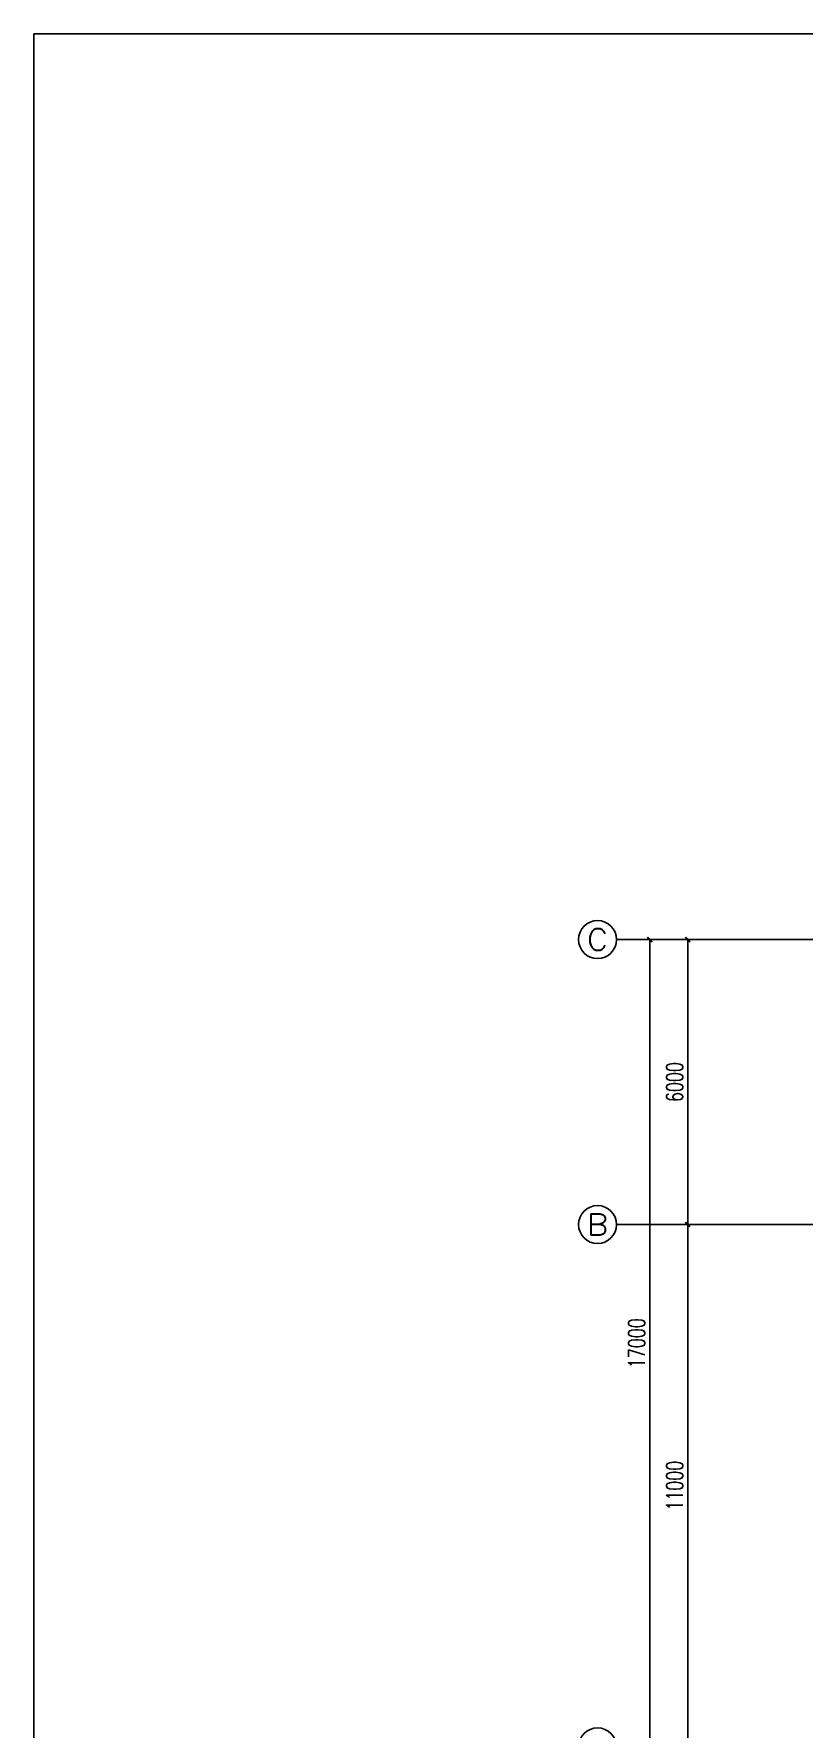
# Model space of a CAD drawing. Extents: x -61205 to 26665, y -81742 to 98141.
# Drawn here: x -61205 to -44989, y 62445 to 98141 of the extents above; entities that cross this region are included whole.
import ezdxf
from ezdxf.enums import TextEntityAlignment as Align

# ---------------------------------------------------------------- set-up
doc = ezdxf.new("R2010")
doc.units = 0
doc.header["$LTSCALE"] = 1000
doc.header["$MEASUREMENT"] = 0
doc.linetypes.add('CENTER', pattern=[2, 1.25, -0.25, 0.25, -0.25])
doc.linetypes.add('DOTE', pattern=[2.42, 2, -0.2, 0.02, -0.2])
doc.layers.get('0').update_dxf_attribs({"linetype": 'CONTINUOUS'})
doc.layers.get('DEFPOINTS').update_dxf_attribs({"linetype": 'CONTINUOUS'})
for name, color, linetype in [('AXIS', 3, 'CONTINUOUS'), ('AXIS_TEXT', 7, 'CONTINUOUS'), ('DOTE', 7, 'CENTER')]:
    doc.layers.add(name, color=color, linetype=linetype)
doc.styles.add('_TCH_AXIS', font='geditxt.shx', dxfattribs={"bigfont": 'dxt.shx'})
doc.styles.add('DIM_FONT', font='geditxt.shx', dxfattribs={"width": 0.7, "bigfont": 'hzfs_1.shx'})
doc.dimstyles.new('_TCH_ARCH&&100', dxfattribs={"dimtxt": 350, "dimasz": 100, "dimexe": 250, "dimexo": 300, "dimgap": 100, "dimtad": 1, "dimdec": 0, "dimzin": 0, "dimdsep": 46, "dimtxsty": 'DIM_FONT', "dimblk": 'ARCHTICK', "dimcen": 0.09, "dimclrt": 7, "dimazin": 2, "dimtfac": 1, "dimtdec": 0, "dimtix": 1, "dimtmove": 2, "dimatfit": 3, "dimfxl": 1, "dimtolj": 1, "dimtzin": 0, "dimarcsym": 0})

# ---------------------------------------------------------------- blocks, each defined once
blk = doc.blocks.new('_ArchTick')
at = {"color": 0, "linetype": 'ByBlock', "const_width": 0.4}
blk.add_lwpolyline([(-0.5, -0.5), (0.5, 0.5)], dxfattribs=at)
blk = doc.blocks.new('*D298')
at = {"layer": 'AXIS', "color": 0, "lineweight": -2, "transparency": 16777216}
for p, q in [((-45570, 73070), (-47689, 73070)), ((-47439, 62070), (-47439, 73070)), ((-45570, 62070), (-47689, 62070))]:
    blk.add_line(p, q, dxfattribs=at)
at = {"layer": 'DEFPOINTS', "color": 0, "transparency": 16777216}
for p in [(-47439, 73070), (-45270, 73070), (-45270, 62070)]:
    blk.add_point(p, dxfattribs=at)
at = {"layer": 'AXIS', "color": 0, "lineweight": -2, "transparency": 16777216, "xscale": 100, "yscale": 100, "zscale": 100}
for p, rotation in [((-47439, 73070), 90), ((-47439, 62070), 270)]:
    blk.add_blockref('_ArchTick', p, dxfattribs=dict(at, rotation=rotation))
at = {"layer": 'AXIS', "color": 7, "transparency": 16777216, "insert": (-47714, 67570), "char_height": 350, "attachment_point": 5, "rotation": 90, "style": 'DIM_FONT'}
blk.add_mtext('\\A1;11000', dxfattribs=at)
blk = doc.blocks.new('*D299')
at = {"layer": 'AXIS', "color": 0, "lineweight": -2, "transparency": 16777216}
for p, q in [((-45570, 79070), (-47689, 79070)), ((-47439, 73070), (-47439, 79070)), ((-45570, 73070), (-47689, 73070))]:
    blk.add_line(p, q, dxfattribs=at)
at = {"layer": 'DEFPOINTS', "color": 0, "transparency": 16777216}
for p in [(-47439, 79070), (-45270, 79070), (-45270, 73070)]:
    blk.add_point(p, dxfattribs=at)
at = {"layer": 'AXIS', "color": 0, "lineweight": -2, "transparency": 16777216, "xscale": 100, "yscale": 100, "zscale": 100}
for p, rotation in [((-47439, 79070), 90), ((-47439, 73070), 270)]:
    blk.add_blockref('_ArchTick', p, dxfattribs=dict(at, rotation=rotation))
at = {"layer": 'AXIS', "color": 7, "transparency": 16777216, "insert": (-47714, 76070), "char_height": 350, "attachment_point": 5, "rotation": 90, "style": 'DIM_FONT'}
blk.add_mtext('\\A1;6000', dxfattribs=at)
blk = doc.blocks.new('*D300')
at = {"layer": 'AXIS', "color": 0, "lineweight": -2, "transparency": 16777216}
for p, q in [((-47244, 79070), (-48489, 79070)), ((-48239, 62070), (-48239, 79070)), ((-47244, 62070), (-48489, 62070))]:
    blk.add_line(p, q, dxfattribs=at)
at = {"layer": 'DEFPOINTS', "color": 0, "transparency": 16777216}
for p in [(-48239, 79070), (-46944, 79070), (-46944, 62070)]:
    blk.add_point(p, dxfattribs=at)
at = {"layer": 'AXIS', "color": 0, "lineweight": -2, "transparency": 16777216, "xscale": 100, "yscale": 100, "zscale": 100}
for p, rotation in [((-48239, 79070), 90), ((-48239, 62070), 270)]:
    blk.add_blockref('_ArchTick', p, dxfattribs=dict(at, rotation=rotation))
at = {"layer": 'AXIS', "color": 7, "transparency": 16777216, "insert": (-48514, 70570), "char_height": 350, "attachment_point": 5, "rotation": 90, "style": 'DIM_FONT'}
blk.add_mtext('\\A1;17000', dxfattribs=at)

msp = doc.modelspace()

# ---------------------------------------------------------------- linework, layer by layer
msp.add_lwpolyline([(-61205.436, 98140.793), (22894.564, 98140.793), (22894.564, 38740.793), (-61205.436, 38740.793)], close=True)
at = {"layer": 'AXIS'}
for p, q in [((-45827.942, 79069.683), (-48938.699, 79069.683)), ((-45827.942, 73069.683), (-48938.699, 73069.683))]:
    msp.add_line(p, q, dxfattribs=at)
for centre in [(-49338.699, 79069.683), (-49338.699, 73069.683), (-49338.699, 62069.683)]:
    msp.add_circle(centre, 400, dxfattribs=at)
at = {"layer": 'DOTE', "linetype": 'DOTE'}
for p, q in [((-45665.786, 79069.683), (1197.467, 79069.683)), ((-45665.786, 73069.683), (1197.467, 73069.683))]:
    msp.add_line(p, q, dxfattribs=at)

# ---------------------------------------------------------------- texts
at = {"layer": 'AXIS_TEXT', "style": '_TCH_AXIS', "width": 1.666667}
for s, p, p2 in [('C', (-49564.974, 78843.409), (-49112.425, 78843.409)), ('B', (-49564.974, 72843.409), (-49112.425, 72843.409))]:
    msp.add_text(s, height=452.548, dxfattribs=at).set_placement(p, p2, align=Align.FIT)

# ---------------------------------------------------------------- dimensions: what is measured, and where the dimension line sits
at = {"layer": 'AXIS'}
for p1, p2, distance, text, picture, middle in [((-46943.707, 62069.683), (-46943.707, 79069.683), 1294.992, '17000', '*D300', (-48513.699, 70569.683)), ((-45269.724, 73069.683), (-45269.724, 79069.683), 2168.975, '6000', '*D299', (-47713.699, 76069.683)), ((-45269.724, 62069.683), (-45269.724, 73069.683), 2168.975, '11000', '*D298', (-47713.699, 67569.683))]:
    dim = msp.add_aligned_dim(p1=p1, p2=p2, distance=distance, text=text, dimstyle='_TCH_ARCH&&100', dxfattribs=at)
    dim.commit()
    dim.dimension.update_dxf_attribs({"geometry": picture, "text_midpoint": middle})

doc.saveas('drawing.dxf')
